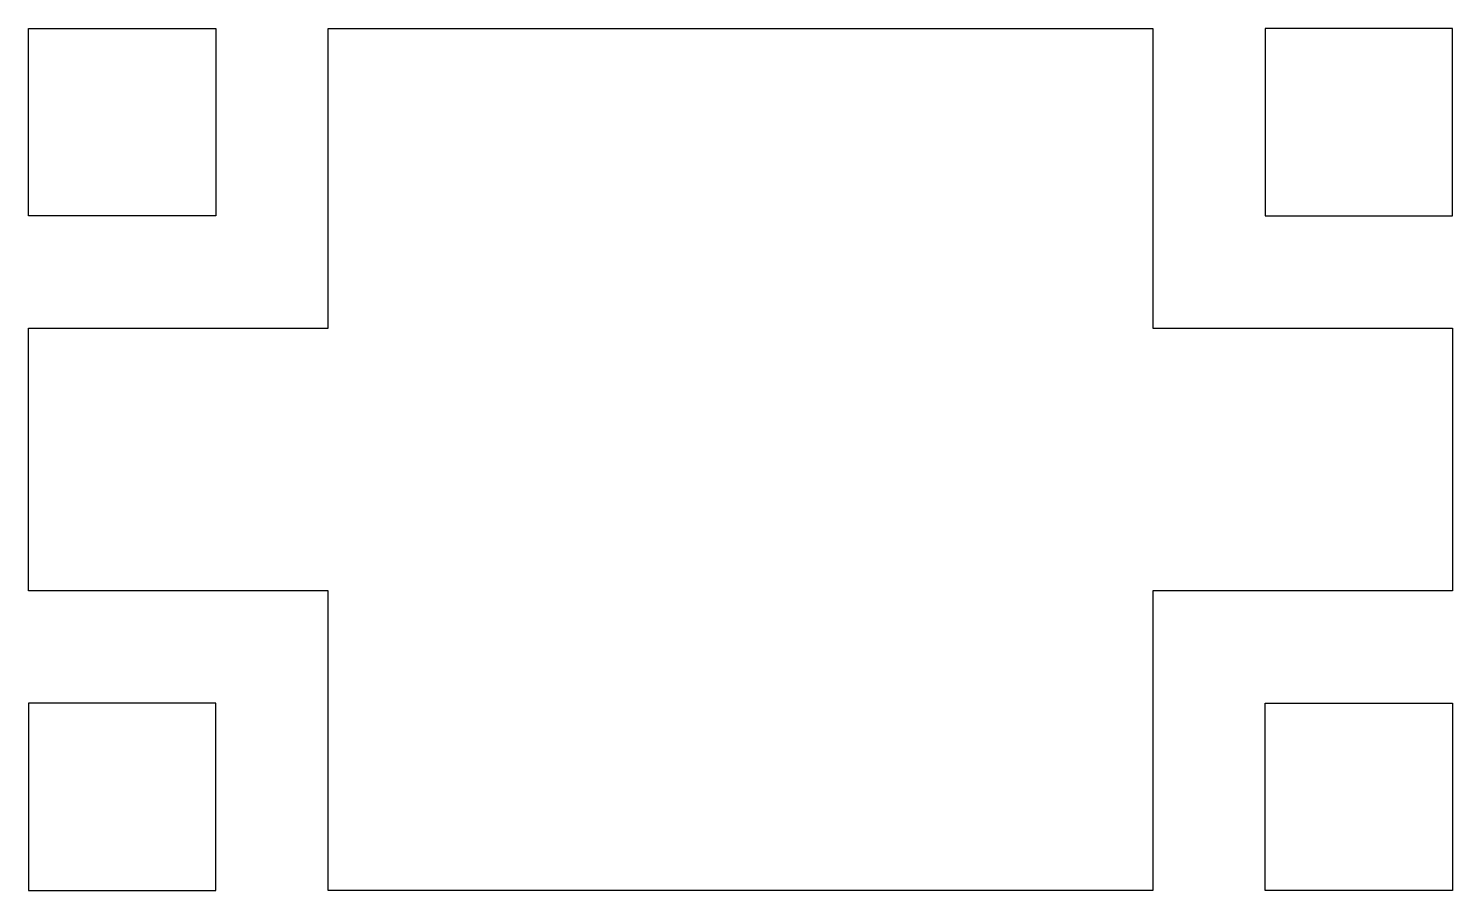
# Model space of a CAD drawing. Header units: inches. Extents: x 0 to 0.19, y 0 to 0.115.
import ezdxf

# ---------------------------------------------------------------- set-up
doc = ezdxf.new("R2010")
doc.units = ezdxf.units.IN
doc.header["$MEASUREMENT"] = 0

msp = doc.modelspace()

# ---------------------------------------------------------------- linework, layer by layer
msp.add_lwpolyline([(0, 0.075), (0.04, 0.075), (0.04, 0.115), (0.15, 0.115), (0.15, 0.075), (0.19, 0.075), (0.19, 0.04), (0.15, 0.04), (0.15, 0), (0.04, 0), (0.04, 0.04), (0, 0.04)], close=True)
for points in [[(0, 0.115), (0.025, 0.115), (0.025, 0.09), (0, 0.09), (0, 0.115)], [(0.19, 0.115), (0.165, 0.115), (0.165, 0.09), (0.19, 0.09), (0.19, 0.115)], [(0, 0), (0.025, 0), (0.025, 0.025), (0, 0.025), (0, 0)], [(0.19, 0), (0.165, 0), (0.165, 0.025), (0.19, 0.025), (0.19, 0)]]:
    msp.add_lwpolyline(points)

doc.saveas('drawing.dxf')
